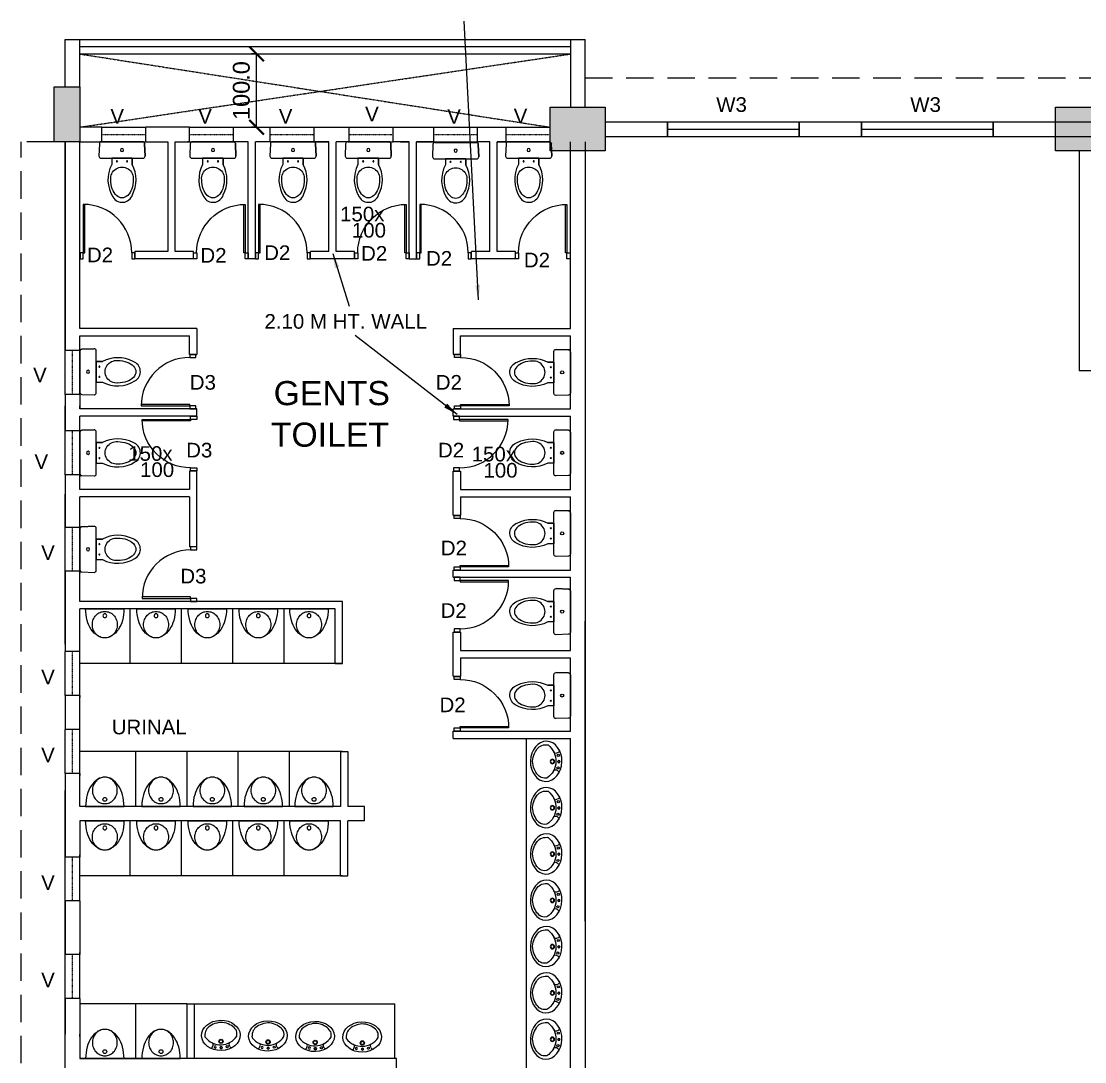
# Model space of a CAD drawing. Extents: x 53439 to 79867, y -144071 to -73305.
# Drawn here: x 63259 to 64711, y -111614 to -110192 of the extents above; entities that cross this region are included whole.
import ezdxf

# ---------------------------------------------------------------- set-up
doc = ezdxf.new("R2010")
doc.units = 0
doc.header["$LTSCALE"] = 0.1
doc.header["$MEASUREMENT"] = 0
doc.header["$PDMODE"] = 35
doc.header["$PDSIZE"] = -0.8
doc.linetypes.add('HIDDEN', pattern=[0.375, 0.25, -0.125])
doc.layers.get('0').update_dxf_attribs({"linetype": 'CONTINUOUS'})
doc.layers.get('DEFPOINTS').update_dxf_attribs({"linetype": 'CONTINUOUS'})
for name, color, linetype in [('COR_HA', 40, 'CONTINUOUS'), ('DOOR', 30, 'CONTINUOUS'), ('LAYER4', 130, 'CONTINUOUS'), ('SANI', 4, 'CONTINUOUS'), ('TEXT', 7, 'CONTINUOUS'), ('THIN_HA', 253, 'CONTINUOUS'), ('WALL', 6, 'CONTINUOUS'), ('WIN', 102, 'CONTINUOUS')]:
    doc.layers.add(name, color=color, linetype=linetype)
doc.styles.add('1MM', font='arial.ttf')
doc.styles.add('DIM', font='arial.ttf', dxfattribs={"width": 0.7, "height": 1})
doc.styles.add('DUTCH', font='arial.ttf')
doc.dimstyles.new('KRI', dxfattribs={"dimtxt": 23, "dimasz": 20, "dimexe": 7, "dimexo": 0, "dimgap": 9, "dimtad": 1, "dimdec": 1, "dimzin": 1, "dimtxsty": '1MM', "dimblk": 'ARCHTICK', "dimcen": 0.5, "dimclrd": 252, "dimclre": 252, "dimclrt": 7, "dimaunit": 1, "dimadec": 8, "dimazin": 3, "dimtfac": 1, "dimtdec": 1, "dimtmove": 0, "dimatfit": 3})

# ---------------------------------------------------------------- blocks, each defined once
blk = doc.blocks.new('WC1')
at = {"layer": 'DOOR'}
for p, q in [((-29.3, -7.5), (-29.8, -22.7)), ((24.3, -5), (-26.8, -5))]:
    blk.add_line(p, q, dxfattribs=at)
for points in [[(26.8, -7.5), (27.3, -22.7, -0.423393), (24.7, -25.4), (-27.3, -25.4, -0.423393), (-29.8, -22.7), (-29.3, -7.5, -0.405093), (-26.8, -5), (24.3, -5, -0.405093), (26.8, -7.5, -0.407682)], [(11.5, -25.4), (11.5, -33, -0.265683), (10, -73.3, -0.649464), (-14.1, -70.9, -0.243179), (-14, -33), (-14, -25.4), (11.5, -25.4)], [(12.6, -52, 1.119632), (-15.2, -52, 17.71796)]]:
    blk.add_lwpolyline(points, format="xyb", dxfattribs=at)
blk.add_lwpolyline([(-14, -25.4), (-14, -33)], dxfattribs=at)
for centre, radius in [((-1.3, -15.2), 1.91), ((-7.6, -29.2), 0.636), ((5.1, -29.2), 0.636)]:
    blk.add_circle(centre, radius, dxfattribs=at)
blk.add_arc((-26.8, -7.5), 2.54, 90, 178.2101, dxfattribs=at)
blk.add_ellipse((-1.3, -52), major_axis=(0, -22.4), ratio=0.622298, start_param=4.712389, end_param=7.853982, dxfattribs=at)
blk = doc.blocks.new('UR1P')
at = {"layer": 'SANI'}
for points in [[(-29.7, 0, 0.066402), (-27.3, -18, 0.078959), (-21, -32, 0.107161), (-10.6, -42.2, 0.141785), (0, -45.2, 0.141785), (10.6, -42.2, 0.107161), (21, -32, 0.078959), (27.3, -18, 0.066402), (29.7, 0)], [(0, -45.2, 0.104192), (7.3, -43.7, 0.100673), (13.6, -39.2, 0.096065), (17.8, -32.6, 0.093043), (19.3, -24.7, 0.093043), (17.8, -16.8, 0.096065), (13.6, -10.2, 0.100673), (7.3, -5.7, 0.104192), (0, -4.2, 0.104192), (-7.3, -5.7, 0.100673), (-13.6, -10.2, 0.096065), (-17.8, -16.8, 0.093043), (-19.3, -24.7, 0.093043), (-17.8, -32.6, 0.096065), (-13.6, -39.2, 0.100673), (-7.3, -43.7, 0.104192)]]:
    blk.add_lwpolyline(points, format="xyb", close=True, dxfattribs=at)
blk.add_circle((0, -10.8), 2.97, dxfattribs=at)
blk = doc.blocks.new('A$C764D24B9')
at = {"layer": 'DOOR'}
for points in [[(0.056, 0.111), (0.083, 0.111), (0.083, 1), (0.056, 1)], [(0, 0), (0.056, 0), (0.056, 0.111), (0, 0.111)], [(0.944, 0), (1, 0), (1, 0.111), (0.944, 0.111)]]:
    blk.add_lwpolyline(points, close=True, dxfattribs=at)
blk.add_arc((0.056, 0.111), 0.889, 0, 90, dxfattribs=at)
blk = doc.blocks.new('_ARCHTICK')
at = {"layer": 'WALL', "color": 0, "const_width": 0.15}
blk.add_lwpolyline([(-0.5, -0.5), (0.5, 0.5)], dxfattribs=at)
blk = doc.blocks.new('*D240')
at = {"layer": 'DEFPOINTS', "color": 0, "linetype": 'CONTINUOUS', "ltscale": 0.1}
for p in [(63579.9, -110236.9), (63579.9, -110236.9), (63579.9, -110336.9)]:
    blk.add_point(p, dxfattribs=at)
at = {"layer": 'THIN_HA', "color": 252, "linetype": 'CONTINUOUS', "ltscale": 0.1}
for p, q in [((63579.9, -110236.9), (63572.9, -110236.9)), ((63579.9, -110336.9), (63579.9, -110236.9)), ((63579.9, -110336.9), (63572.9, -110336.9))]:
    blk.add_line(p, q, dxfattribs=at)
at = {"layer": 'THIN_HA', "color": 252, "linetype": 'CONTINUOUS', "ltscale": 0.1, "xscale": 20, "yscale": 20, "zscale": 20}
for p, rotation in [((63579.9, -110236.9), 90), ((63579.9, -110336.9), 270)]:
    blk.add_blockref('_ARCHTICK', p, dxfattribs=dict(at, rotation=rotation))
at = {"layer": 'THIN_HA', "color": 7, "linetype": 'CONTINUOUS', "ltscale": 0.1, "insert": (63559.2, -110286.9), "char_height": 23, "attachment_point": 5, "rotation": 90, "style": '1MM'}
blk.add_mtext('100.0', dxfattribs=at)
blk = doc.blocks.new('YTTU')
at = {"layer": 'THIN_HA', "linetype": 'CONTINUOUS', "ltscale": 0.1}
blk.add_hatch(color=2, dxfattribs=at).paths.add_polyline_path([(-6879.58, -1156.369), (-6878.83, -1156.369), (-6878.83, -1156.969), (-6879.58, -1156.969)])
at = {"layer": 'THIN_HA', "color": 2, "linetype": 'CONTINUOUS', "ltscale": 0.1}
blk.add_lwpolyline([(-6879.58, -1156.369), (-6878.83, -1156.369), (-6878.83, -1156.969), (-6879.58, -1156.969)], close=True, dxfattribs=at)
blk = doc.blocks.new('HYTYH')
at = {"layer": 'THIN_HA', "linetype": 'CONTINUOUS', "ltscale": 0.1}
blk.add_hatch(color=2, dxfattribs=at).paths.add_polyline_path([(-6882.405, -1129.894), (-6882.055, -1129.894), (-6882.055, -1130.644), (-6882.405, -1130.644)])
at = {"layer": 'THIN_HA', "color": 2, "linetype": 'CONTINUOUS', "ltscale": 0.1}
blk.add_lwpolyline([(-6882.405, -1129.894), (-6882.055, -1129.894), (-6882.055, -1130.644), (-6882.405, -1130.644)], close=True, dxfattribs=at)
at = {"layer": 'THIN_HA', "color": 2, "linetype": 'CONTINUOUS'}
for p in [(3.95, 26.2), (10.85, 26.2)]:
    blk.add_blockref('YTTU', p, dxfattribs=at)
blk = doc.blocks.new('WB5')
at = {"layer": 'DOOR'}
for p, q in [((4.7, 11.3), (6.8, 10.5)), ((5.3, -11), (7.3, -10.1))]:
    blk.add_line(p, q, dxfattribs=at)
for points in [[(2.4, 0.1, 1), (5, 0.1, 1)], [(3.2, 7.9, 1), (5.9, 7.9, 1)], [(3.6, -7.7, -1), (6.3, -7.6, -1)]]:
    blk.add_lwpolyline(points, format="xyb", close=True, dxfattribs=at)
for centre, radius in [((3.7, 0.1), 1.32), ((11.8, 0.3), 2.73), ((11.8, 0.3), 2.19)]:
    blk.add_circle(centre, radius, dxfattribs=at)
for centre, radius, start, end in [((5.6, 13.6), 2.49, 151.6403, 249.4649), ((32.6, 0.8), 25.2, 127.6693, 236.45), ((18.2, 19.4), 1.66, 91.5976, 127.6693), ((7.7, 12.8), 2.49, 249.4649, 334.3015), ((6.3, -13.3), 2.49, 113.4041, 211.2287), ((8.3, -12.4), 2.49, 28.5675, 113.4041)]:
    blk.add_arc(centre, radius, start, end, dxfattribs=at)
blk.add_ellipse((19.5, 0.5), major_axis=(-0.6, 24.9), ratio=0.783308, dxfattribs=at)
blk.add_open_spline([(18.7, -20.2), (23.5, -20.6), (25, -20), (30.8, -16.4), (34.3, -10.8), (37.3, 2.3), (34.9, 9.5), (28.9, 18.7), (25, 21.3), (18.2, 21.1)], degree=3, knots=[3.262053, 3.262053, 3.262053, 3.262053, 3.577225, 3.577225, 4.479784, 4.479784, 5.382343, 5.382343, 6.141594, 6.141594, 6.141594, 6.141594], dxfattribs=at)

msp = doc.modelspace()

# ---------------------------------------------------------------- linework, layer by layer
at = {"layer": 'COR_HA', "linetype": 'CONTINUOUS', "ltscale": 0.1}
for p, q in [((64141.04, -110329.42), (64141.04, -110349.42)), ((64321.04, -110329.42), (64321.04, -110349.42)), ((64406.04, -110329.42), (64406.04, -110349.42)), ((64586.04, -110329.42), (64586.04, -110349.42))]:
    msp.add_line(p, q, dxfattribs=at)
at = {"layer": 'DOOR', "linetype": 'HIDDEN', "ltscale": 1500}
for p, q in [((64028.54, -110269.42), (71066.08, -110269.42)), ((63258.54, -111784.65), (63258.54, -110356.92)), ((63303.54, -110356.92), (63258.54, -110356.92))]:
    msp.add_line(p, q, dxfattribs=at)
at = {"layer": 'LAYER4', "linetype": 'CONTINUOUS', "ltscale": 0.1}
for p, q in [((63407.45, -111069.84, 0), (63407.45, -110994.84, 0)), ((63477.45, -111069.84, 0), (63477.45, -110994.84, 0)), ((63547.45, -111069.84, 0), (63547.45, -110994.84, 0)), ((63617.45, -111069.84, 0), (63617.45, -110994.84, 0)), ((63697.45, -111069.84), (63338.54, -111069.84, 0)), ((63948.64, -111816.92, 2.38), (63948.55, -111171.92, 0)), ((63697.45, -111189.84), (63338.54, -111189.84, 0)), ((63694.54, -111189.84), (63338.57, -111189.84, 0)), ((63414.54, -111189.84), (63414.54, -111264.84)), ((63484.54, -111189.84), (63484.54, -111264.84)), ((63554.54, -111189.84), (63554.54, -111264.84)), ((63624.54, -111189.84), (63624.54, -111264.84)), ((64028.54, -111421.92, 0), (64028.54, -111221.92, 0)), ((63694.55, -111284.84, 0), (63338.57, -111284.84)), ((63407.46, -111359.84, 0), (63407.46, -111284.84, 0)), ((63477.46, -111359.84, 0), (63477.46, -111284.84, 0)), ((63547.46, -111359.84, 0), (63547.46, -111284.84, 0)), ((63617.46, -111359.84, 0), (63617.46, -111284.84, 0)), ((63727.12, -111284.84, 0), (63704.55, -111284.84, 0)), ((63697.46, -111359.84), (63338.55, -111359.84, 0)), ((63484.55, -111534.42, 0), (63338.58, -111534.41)), ((63414.55, -111534.42, 0), (63414.55, -111609.42, 0)), ((63494.55, -111534.41, 12.15), (63768.55, -111534.42, 0)), ((63768.55, -111609.42, 0), (63768.55, -111534.42, 0)), ((63484.55, -111549.42, 9.72), (63484.55, -111609.42, 0))]:
    msp.add_line(p, q, dxfattribs=at)
at = {"layer": 'WALL', "linetype": 'CONTINUOUS', "ltscale": 0.1}
for p, q in [((63318.54, -110281.92), (63318.54, -110216.92)), ((63318.54, -110216.92), (63338.54, -110216.92)), ((63338.54, -110281.92), (63338.54, -110216.92)), ((64008.54, -110216.92), (64008.54, -110309.42)), ((64008.54, -110216.92), (64028.54, -110216.92)), ((64028.54, -110309.42), (64028.54, -110216.92)), ((64141.04, -110329.42), (64141.04, -110349.42)), ((64321.04, -110349.42), (64321.04, -110329.42)), ((64406.04, -110329.42), (64406.04, -110349.42)), ((64586.04, -110349.42), (64586.04, -110329.42)), ((63368.54, -110336.92), (63338.54, -110336.92)), ((63368.54, -110356.92), (63368.54, -110336.92)), ((63488.54, -110336.92), (63428.54, -110336.92)), ((63428.54, -110356.92), (63428.54, -110336.92)), ((63488.54, -110356.92), (63488.54, -110336.92)), ((63548.54, -110356.92), (63548.54, -110336.92)), ((63548.54, -110336.92), (63598.54, -110336.92)), ((63598.54, -110356.92), (63598.54, -110336.92)), ((63658.54, -110336.92), (63706.59, -110336.92)), ((63658.54, -110356.92), (63658.54, -110336.92)), ((63706.59, -110356.92), (63706.59, -110336.92)), ((63766.59, -110336.92), (63821.84, -110336.92)), ((63766.59, -110356.92), (63766.59, -110336.92)), ((63821.84, -110356.92), (63821.84, -110336.92)), ((63881.84, -110336.92), (63921.04, -110336.92)), ((63881.84, -110356.92), (63881.84, -110336.92)), ((63921.04, -110356.92), (63921.04, -110336.92)), ((63318.54, -110641.92), (63318.54, -110356.92)), ((63318.54, -110641.92), (63318.54, -110356.92)), ((63318.54, -110641.92), (63318.54, -110356.92)), ((63318.54, -110641.92), (63318.54, -110356.92)), ((63318.54, -110356.92), (63318.54, -110641.92)), ((63338.54, -110611.92), (63338.54, -110356.92)), ((63338.54, -110611.92), (63338.54, -110356.92)), ((63338.54, -110611.92), (63338.54, -110356.92)), ((63338.54, -110611.92), (63338.54, -110356.92)), ((63338.54, -110611.92), (63338.54, -110356.92)), ((63338.54, -110356.92), (63368.54, -110356.92)), ((63368.54, -110356.92), (63365.76, -110356.92)), ((63428.54, -110356.92), (63458.54, -110356.92)), ((63458.54, -110356.92), (63458.54, -110506.92)), ((63468.54, -110506.92), (63468.54, -110356.92)), ((63468.54, -110356.92), (63488.54, -110356.92)), ((63488.54, -110356.92), (63485.76, -110356.92)), ((63568.54, -110356.92), (63548.54, -110356.92)), ((63568.54, -110516.92), (63568.54, -110356.92)), ((63578.54, -110516.92), (63578.54, -110356.92)), ((63598.54, -110356.92), (63578.54, -110356.92)), ((63678.54, -110356.92), (63658.54, -110356.92)), ((63678.54, -110506.92), (63678.54, -110356.92)), ((63688.54, -110506.92), (63688.54, -110356.92)), ((63706.59, -110356.92), (63688.54, -110356.92)), ((63706.59, -110356.92), (63688.54, -110356.92)), ((63706.59, -110356.92), (63688.54, -110356.92)), ((63788.54, -110356.92), (63766.59, -110356.92)), ((63788.54, -110516.92), (63788.54, -110356.92)), ((63798.54, -110506.92), (63798.54, -110356.92)), ((63821.84, -110356.92), (63798.54, -110356.92)), ((63821.84, -110356.92), (63798.54, -110356.92)), ((63898.54, -110356.92), (63881.84, -110356.92)), ((63898.54, -110506.92), (63898.54, -110356.92)), ((63908.54, -110506.92), (63908.54, -110356.92)), ((63908.54, -110506.92), (63908.54, -110356.92)), ((63921.04, -110356.92), (63908.54, -110356.92)), ((63921.04, -110356.92), (63918.26, -110356.92)), ((64008.54, -110506.92, 0), (64008.54, -110356.92, 0)), ((64008.54, -110506.92, 0), (64008.54, -110356.92, 0)), ((64008.54, -110506.92, 0), (64008.54, -110356.92, 0)), ((64008.54, -110506.92), (64008.54, -110356.92)), ((64008.54, -110506.92), (64008.54, -110356.92)), ((64008.54, -110516.92), (64008.54, -110356.92)), ((64028.54, -110356.92, 0), (64028.54, -110796.92, 0)), ((64028.54, -110356.92), (64028.54, -110796.92)), ((64703.54, -110369.42, 0), (64703.54, -110669.42, 0)), ((63458.54, -110506.92), (63413.54, -110506.92)), ((63413.54, -110506.92), (63413.54, -110516.92)), ((63493.99, -110506.92), (63468.54, -110506.92)), ((63493.99, -110516.92), (63493.99, -110506.92)), ((63678.54, -110506.92), (63653.54, -110506.92)), ((63653.54, -110516.92), (63653.54, -110506.92)), ((63713.54, -110506.92), (63688.54, -110506.92)), ((63713.54, -110516.92), (63713.54, -110506.92)), ((63898.54, -110506.92), (63873.54, -110506.92)), ((63873.54, -110516.92), (63873.54, -110506.92)), ((63933.54, -110506.92), (63908.54, -110506.92)), ((63933.54, -110516.92), (63933.54, -110506.92)), ((63493.99, -110516.92), (63413.54, -110516.92)), ((63578.54, -110516.92), (63568.54, -110516.92)), ((63713.54, -110516.92), (63653.54, -110516.92)), ((63933.54, -110516.92), (63873.54, -110516.92)), ((64008.54, -110611.92, 0), (64008.54, -110516.92, 0)), ((64008.54, -110611.92), (64008.54, -110516.92)), ((64008.54, -110611.92, 0), (64008.54, -110569.42, 0)), ((64008.54, -110611.92), (64008.54, -110569.42)), ((63498.54, -110611.92, 0), (63338.54, -110611.92, 0)), ((63338.54, -110641.92), (63338.54, -110621.92)), ((63338.54, -110641.92), (63338.54, -110621.92)), ((63338.54, -110641.92), (63338.54, -110621.92)), ((63338.54, -110641.92), (63338.54, -110621.92)), ((63338.54, -110641.92), (63338.54, -110621.92)), ((63338.54, -110621.92), (63488.54, -110621.92)), ((63488.54, -110647.37, 0), (63488.54, -110621.92, 0)), ((63498.54, -110611.92, 0), (63498.54, -110647.37, 0)), ((63848.54, -110611.92), (64008.54, -110611.92, 0)), ((63848.54, -110611.92), (63848.54, -110646.92)), ((63858.54, -110621.92), (64008.54, -110621.92)), ((63858.54, -110646.92), (63858.54, -110621.92)), ((63888.54, -110611.92), (64008.54, -110611.92)), ((64008.54, -110721.92, 0), (64008.54, -110621.92, 0)), ((64008.54, -110721.92), (64008.54, -110621.92)), ((63338.54, -110641.92, 0), (63318.54, -110641.92, 0)), ((63488.54, -110647.37), (63498.54, -110647.37, 0)), ((63848.54, -110646.92, 0), (63858.54, -110646.92, 0)), ((64703.54, -110669.42), (64902.75, -110669.42)), ((63318.54, -110701.92), (63318.54, -110751.92)), ((63338.54, -110701.92, 0), (63318.54, -110701.92, 0)), ((63338.54, -110701.92, 0), (63338.54, -110720.21, 0)), ((63318.54, -110751.92), (63318.54, -110717.43)), ((63318.54, -110751.92), (63318.54, -110717.43)), ((63318.54, -110751.92), (63318.54, -110717.43)), ((63318.54, -110751.92), (63318.54, -110717.43)), ((63338.54, -110721.92), (63338.54, -110717.43)), ((63338.54, -110721.92), (63338.54, -110717.43)), ((63338.54, -110721.92), (63338.54, -110717.43)), ((63338.54, -110721.92), (63338.54, -110717.43)), ((63498.54, -110721.92), (63338.54, -110721.92)), ((63498.54, -110731.92, 0), (63498.54, -110721.92, 0)), ((63848.54, -110721.92, 0), (64008.54, -110721.92, 0)), ((63848.54, -110731.92), (63848.54, -110721.92)), ((63318.54, -110751.92, 0), (63318.54, -110731.92, 0)), ((63318.54, -110751.92, 0), (63318.54, -110731.92, 0)), ((63338.54, -110751.92, 0), (63338.54, -110731.92, 0)), ((63338.54, -110751.92, 0), (63338.54, -110731.92, 0)), ((63338.54, -110751.92), (63338.54, -110731.92)), ((63338.54, -110751.92), (63338.54, -110731.92)), ((63338.54, -110751.92), (63338.54, -110731.92)), ((63338.54, -110751.92), (63338.54, -110731.92)), ((63498.54, -110731.92, 0), (63338.54, -110731.92, 0)), ((63848.54, -110731.92), (64008.54, -110731.92)), ((64008.54, -110831.92, 0), (64008.54, -110731.92, 0)), ((64008.54, -110831.92), (64008.54, -110731.92)), ((63338.54, -110751.92, 0), (63318.54, -110751.92, 0)), ((64028.54, -110796.92, 0), (64028.54, -111816.92, 0)), ((64028.54, -110796.92, 0), (64028.54, -111816.92, 0)), ((63338.54, -110811.92, 0), (63338.54, -110814.7, 0)), ((63498.54, -110806.92, 0), (63488.54, -110806.92, 0)), ((63488.54, -110806.92, 0), (63488.54, -110831.92, 0)), ((63498.54, -110910.29, 0), (63498.54, -110806.92, 0)), ((63848.54, -110806.92), (63858.54, -110806.92)), ((63848.54, -110866.92), (63848.54, -110806.92)), ((63858.54, -110806.92), (63858.54, -110831.92)), ((63318.54, -110883.32, 0), (63318.54, -110838.28, 0)), ((63318.54, -110883.32, 0), (63318.54, -110838.28, 0)), ((63318.54, -110883.32), (63318.54, -110838.28)), ((63318.54, -110883.32), (63318.54, -110838.28)), ((63318.54, -110883.32), (63318.54, -110838.28)), ((63318.54, -110883.32), (63318.54, -110838.28)), ((63488.54, -110831.92), (63338.54, -110831.92)), ((63338.54, -110883.32, 0), (63338.54, -110841.92, 0)), ((63338.54, -110883.32, 0), (63338.54, -110841.92, 0)), ((63338.54, -110883.32), (63338.54, -110841.92)), ((63338.54, -110883.32), (63338.54, -110841.92)), ((63338.54, -110883.32), (63338.54, -110841.92)), ((63338.54, -110883.32), (63338.54, -110841.92)), ((63488.54, -110841.92, 0), (63338.54, -110841.92, 0)), ((63488.54, -110841.92, 0), (63488.54, -110910.29, 0)), ((63858.54, -110831.92, 0), (64008.54, -110831.92, 0)), ((63858.54, -110841.92), (64008.54, -110841.92)), ((63858.54, -110841.92), (63858.54, -110866.92)), ((64008.54, -110941.92, 0), (64008.54, -110841.92, 0)), ((64008.54, -110941.92), (64008.54, -110841.92)), ((63848.54, -110866.92), (63858.54, -110866.92)), ((63498.54, -110910.29), (63488.54, -110910.29)), ((63318.54, -111043.31, 0), (63318.54, -110943.32, 0)), ((63318.54, -111043.31), (63318.54, -110943.32)), ((63318.54, -111043.31), (63318.54, -110943.32)), ((63318.54, -111043.31), (63318.54, -110943.32)), ((63318.54, -111043.31), (63318.54, -110943.32)), ((63318.54, -111043.31), (63318.54, -110943.32)), ((63318.54, -111043.31), (63318.54, -110943.32)), ((63318.54, -110943.32), (63318.55, -111043.31)), ((63338.54, -110984.84, 0), (63338.54, -110943.32, 0)), ((63338.54, -110984.84, 0), (63338.54, -110943.32, 0)), ((63338.54, -110984.84), (63338.54, -110943.32)), ((63338.54, -110984.84), (63338.54, -110943.32)), ((63338.54, -110984.84), (63338.54, -110943.32)), ((63338.54, -110984.84), (63338.54, -110943.32)), ((63338.54, -110943.32, 0), (63338.54, -110946.09, 0)), ((63848.54, -110941.92), (64008.54, -110941.92)), ((63848.54, -110951.92), (64008.54, -110951.92)), ((64008.54, -111051.92, 0), (64008.54, -110951.92, 0)), ((64008.54, -111051.92), (64008.54, -110951.92)), ((63697.45, -110984.84), (63338.54, -110984.84)), ((63697.45, -111069.84, 0), (63697.45, -110984.84, 0)), ((63338.54, -111043.31, 0), (63338.54, -110994.84, 0)), ((63338.54, -111043.31, 0), (63338.54, -110994.84, 0)), ((63338.54, -111043.31), (63338.54, -110994.84)), ((63338.54, -111043.31), (63338.54, -110994.84)), ((63338.54, -111043.31), (63338.54, -110994.84)), ((63338.54, -111043.31), (63338.54, -110994.84)), ((63338.54, -111043.31), (63338.54, -110994.84)), ((63338.54, -111043.31), (63338.54, -110994.84)), ((63497.45, -110994.84, 0), (63338.54, -110994.84, 0)), ((63338.54, -111043.31), (63338.54, -110994.84)), ((63687.45, -111069.59, 0), (63687.45, -110994.84, 0)), ((63687.45, -111069.59, 0), (63687.45, -110994.84, 0)), ((64028.54, -111421.92, 0), (64028.54, -111011.92, 0)), ((64028.54, -111421.92, 0), (64028.54, -111011.92, 0)), ((63848.54, -111026.92), (63858.54, -111026.92)), ((63848.54, -111086.92), (63848.54, -111026.92)), ((63858.54, -111026.92), (63858.54, -111051.92)), ((63318.55, -111043.31), (63318.55, -111053.31)), ((63338.54, -111053.31, 0), (63338.54, -111043.31, 0)), ((63338.54, -111053.31, 0), (63338.54, -111050.54, 0)), ((63858.54, -111051.92), (64008.54, -111051.92)), ((63858.54, -111061.92), (64008.54, -111061.92)), ((63858.54, -111061.92), (63858.54, -111086.92)), ((64008.54, -111161.92, 0), (64008.54, -111061.92, 0)), ((64008.54, -111161.92), (64008.54, -111061.92)), ((63848.54, -111086.92), (63858.54, -111086.92)), ((63318.55, -111113.31), (63318.56, -111159.73)), ((63338.54, -111159.73, 0), (63338.54, -111113.31, 0)), ((63338.54, -111113.31, 0), (63338.54, -111116.09, 0)), ((63338.54, -111159.73, 0), (63338.54, -111156.95, 0)), ((63848.54, -111161.92), (64008.54, -111161.92)), ((63848.54, -111171.92), (63848.54, -111161.92)), ((63848.54, -111171.92), (64008.54, -111171.92)), ((64008.54, -111306.92, 0), (64008.54, -111171.92, 0)), ((64008.54, -111306.92, 0), (64008.54, -111171.92)), ((63694.54, -111189.84), (63694.54, -111264.84)), ((63694.54, -111189.84), (63704.54, -111189.84)), ((63704.54, -111189.84), (63704.54, -111264.84)), ((63318.56, -111219.73), (63318.57, -111334.07)), ((63338.54, -111264.84, 0), (63338.54, -111219.73, 0)), ((63338.54, -111219.73, 0), (63338.54, -111222.51, 0)), ((63318.54, -111334.07), (63318.54, -111243.31)), ((63694.54, -111264.84), (63338.54, -111264.84)), ((63619.54, -111264.84), (63338.54, -111264.84)), ((63694.54, -111264.84), (63632.45, -111264.84)), ((63694.54, -111264.84), (63639.54, -111264.84)), ((63727.12, -111264.84), (63704.54, -111264.84)), ((63727.12, -111264.84), (63704.54, -111264.84)), ((63727.12, -111284.84, 0), (63727.12, -111264.84, 0)), ((63338.57, -111284.84), (63338.54, -111334.07)), ((63694.55, -111284.84), (63338.57, -111284.84)), ((63422.45, -111284.84), (63338.57, -111284.84)), ((63632.45, -111284.84), (63422.45, -111284.84)), ((63694.55, -111359.83), (63694.55, -111284.83)), ((63704.55, -111359.83), (63704.55, -111284.83)), ((63727.12, -111284.84), (63704.55, -111284.84)), ((64008.54, -111609.42, 0), (64008.54, -111301.42, 0)), ((64008.54, -111804.42, 0), (64008.54, -111301.42, 0)), ((63338.54, -111334.07, 0), (63338.54, -111331.29, 0)), ((63694.55, -111359.83), (63704.55, -111359.83)), ((63318.54, -111467.22), (63318.54, -111394.07)), ((63318.57, -111394.07), (63318.58, -111467.22)), ((63338.57, -111394.07), (63338.54, -111467.22)), ((63338.54, -111394.07, 0), (63338.54, -111396.84, 0)), ((63338.54, -111467.22, 0), (63338.54, -111464.45, 0)), ((63318.54, -111576.23), (63318.54, -111527.22)), ((63318.58, -111527.22), (63318.59, -111576.23)), ((63338.54, -111527.22, 0), (63338.54, -111530, 0)), ((63338.57, -111527.22), (63338.57, -111576.23)), ((63484.55, -111534.42, 0), (63494.55, -111534.41, 12.15)), ((63484.55, -111534.42, 0), (63484.55, -111609.42, 0)), ((63484.55, -111534.42, 0), (63484.55, -111609.42, 0)), ((63494.55, -111534.41, 12.15), (63494.55, -111609.42, 0)), ((63318.54, -111851.92), (63318.54, -111576.23)), ((63338.57, -111576.23), (63338.55, -111609.42)), ((63423.54, -111609.42), (63338.54, -111609.42)), ((63338.55, -111609.42), (63423.54, -111609.42)), ((63771.04, -111609.42, 0), (63423.54, -111609.42)), ((63771.04, -111696.92, 0), (63771.04, -111609.42, 0))]:
    msp.add_line(p, q, dxfattribs=at)
for points in [[(64056.04, -110329.42), (64141.04, -110329.42)], [(64141.04, -110349.42), (64141.04, -110329.42)], [(64321.04, -110329.42), (64406.04, -110329.42)], [(64321.04, -110349.42), (64321.04, -110329.42)], [(64406.04, -110349.42), (64406.04, -110329.42)], [(64586.04, -110329.42), (64753.71, -110329.42)], [(64586.04, -110349.42), (64586.04, -110329.42)], [(63368.54, -110336.92), (63338.54, -110336.92)], [(63488.54, -110336.92), (63428.54, -110336.92)], [(63318.54, -110641.92), (63318.54, -110356.92)], [(63318.54, -110641.92), (63318.54, -110356.92)], [(63338.54, -110611.92), (63338.54, -110356.92)], [(63338.54, -110611.92), (63338.54, -110356.92)], [(63658.54, -110356.92), (63678.54, -110356.92)], [(63776.59, -110356.92), (63788.54, -110356.92)], [(63788.54, -110516.92), (63798.54, -110516.92), (63798.54, -110356.92)], [(63798.54, -110356.92), (63821.84, -110356.92)], [(63897.57, -110356.92), (63898.54, -110356.92)], [(63908.54, -110356.92), (63921.04, -110356.92)], [(64056.04, -110349.42), (64141.04, -110349.42)], [(64321.04, -110349.42), (64406.04, -110349.42)], [(64586.04, -110349.42), (64753.71, -110349.42)], [(63338.54, -110641.92), (63338.54, -110621.92)], [(63338.54, -110641.92), (63338.54, -110621.92)], [(63318.54, -110751.92), (63318.54, -110717.43)], [(63318.54, -110751.92), (63318.54, -110717.43)], [(63338.54, -110721.92), (63338.54, -110717.43)], [(63338.54, -110721.92), (63338.54, -110717.43)], [(63338.54, -110721.92), (63338.54, -110717.43)], [(63338.54, -110751.92), (63338.54, -110731.92)], [(63338.54, -110751.92), (63338.54, -110731.92)], [(63338.54, -110751.92), (63338.54, -110731.92)], [(63318.54, -110811.92), (63318.54, -110883.32), (63338.54, -110883.32), (63338.54, -110841.92)], [(63338.54, -110831.92), (63338.54, -110811.92), (63318.54, -110811.92)], [(63318.54, -110883.32), (63318.54, -110838.28)], [(63318.54, -110883.32), (63318.54, -110838.28)], [(63338.54, -110883.32), (63338.54, -110841.92)], [(63338.54, -110883.32), (63338.54, -110841.92)], [(63338.54, -110943.32), (63318.54, -110943.32)], [(63338.54, -110984.84), (63338.54, -110943.32)], [(63338.54, -110984.84), (63338.54, -110943.32)], [(63338.54, -110984.84), (63338.54, -110943.32)], [(63848.54, -110951.92), (63848.54, -110941.92)], [(63687.45, -110994.84), (63338.54, -110994.84)], [(63338.54, -111053.31), (63318.54, -111053.31)], [(63687.45, -111069.59), (63697.45, -111069.59)], [(63338.54, -111113.31), (63318.54, -111113.31)], [(63338.54, -111159.73), (63318.54, -111159.73)], [(63338.54, -111219.73), (63318.54, -111219.73)], [(63338.54, -111334.07), (63318.54, -111334.07)], [(63338.54, -111394.07), (63318.54, -111394.07)], [(63338.54, -111467.22), (63318.54, -111467.22)], [(63338.54, -111527.22), (63318.54, -111527.22)], [(63338.54, -111579.42), (63338.54, -111576.23)], [(63338.54, -111579.42), (63338.54, -111576.23)]]:
    msp.add_lwpolyline(points, dxfattribs=at)
at = {"layer": 'WIN', "color": 5}
for p, q in [((63318.54, -110216.92), (64028.54, -110216.92)), ((63338.54, -110226.64), (64008.54, -110226.64)), ((63338.54, -110236.92), (64008.54, -110236.92))]:
    msp.add_line(p, q, dxfattribs=at)
at = {"layer": 'WIN', "color": 5, "linetype": 'HIDDEN'}
for p, q in [((63338.54, -110336.92), (64008.54, -110236.92)), ((63338.54, -110236.92), (63981.04, -110336.92))]:
    msp.add_line(p, q, dxfattribs=at)
at = {"layer": 'WIN'}
for p, q in [((64141.04, -110329.42), (64321.04, -110329.42)), ((64406.04, -110329.42), (64586.04, -110329.42)), ((64141.04, -110339.42), (64321.04, -110339.42)), ((64406.04, -110339.42), (64586.04, -110339.42)), ((64141.04, -110349.42), (64321.04, -110349.42)), ((64406.04, -110349.42), (64586.04, -110349.42))]:
    msp.add_line(p, q, dxfattribs=at)
at = {"layer": 'WIN', "color": 5}
for points in [[(63368.54, -110336.92), (63428.54, -110336.92)], [(63488.54, -110336.92), (63548.54, -110336.92)], [(63598.54, -110336.92), (63658.54, -110336.92)], [(63706.59, -110336.92), (63766.59, -110336.92)], [(63706.59, -110336.92), (63766.59, -110336.92)], [(63706.59, -110336.92), (63766.59, -110336.92)], [(63821.84, -110336.92), (63881.84, -110336.92)], [(63921.04, -110336.92), (63981.04, -110336.92)], [(63368.54, -110356.92), (63428.54, -110356.92)], [(63488.54, -110356.92), (63548.54, -110356.92)], [(63598.54, -110356.92), (63658.54, -110356.92)], [(63706.59, -110356.92), (63766.59, -110356.92)], [(63706.59, -110356.92), (63766.59, -110356.92)], [(63706.59, -110356.92), (63766.59, -110356.92)], [(63821.84, -110356.92), (63881.84, -110356.92)], [(63921.04, -110356.92), (63981.04, -110356.92)], [(63318.54, -110701.92), (63318.54, -110641.92)], [(63338.54, -110701.92), (63338.54, -110641.92)], [(63318.54, -110811.92), (63318.54, -110751.92)], [(63338.54, -110811.92), (63338.54, -110751.92)], [(63318.54, -110943.32), (63318.54, -110883.32)], [(63338.54, -110943.32), (63338.54, -110883.32)], [(63318.54, -111113.31), (63318.54, -111053.31)], [(63338.54, -111113.31), (63338.54, -111053.31)], [(63318.54, -111219.73), (63318.54, -111159.73)], [(63338.54, -111219.73), (63338.54, -111159.73)], [(63318.54, -111394.07), (63318.54, -111334.07)], [(63338.54, -111394.07), (63338.54, -111334.07)], [(63318.54, -111527.22), (63318.54, -111467.22)], [(63338.54, -111527.22), (63338.54, -111467.22)]]:
    msp.add_lwpolyline(points, dxfattribs=at)
at = {"layer": 'WIN', "color": 5, "linetype": 'HIDDEN'}
for points in [[(63368.54, -110346.92), (63428.54, -110346.92)], [(63488.54, -110346.92), (63548.54, -110346.92)], [(63598.54, -110346.92), (63658.54, -110346.92)], [(63706.59, -110346.92), (63766.59, -110346.92)], [(63706.59, -110346.92), (63766.59, -110346.92)], [(63706.59, -110346.92), (63766.59, -110346.92)], [(63821.84, -110346.92), (63881.84, -110346.92)], [(63921.04, -110346.92), (63981.04, -110346.92)], [(63328.54, -110701.92), (63328.54, -110641.92)], [(63328.54, -110811.92), (63328.54, -110751.92)], [(63328.54, -110943.32), (63328.54, -110883.32)], [(63328.54, -111113.31), (63328.54, -111053.31)], [(63328.54, -111219.73), (63328.54, -111159.73)], [(63328.54, -111394.07), (63328.54, -111334.07)], [(63328.54, -111527.22), (63328.54, -111467.22)]]:
    msp.add_lwpolyline(points, dxfattribs=at)

# ---------------------------------------------------------------- block references
at = {"layer": 'LAYER4', "linetype": 'CONTINUOUS', "ltscale": 0.1}
for name, p, xscale, yscale, zscale in [('WC1', (63394.75, -110351.41), -1.102362204692326, 1.102362204706878, 1.102362204724409), ('WC1', (63518.9, -110351.41), -1.102362204692326, 1.102362204706878, 1.102362204724409), ('WC1', (63628.29, -110351.41), -1.102362204692326, 1.102362204706878, 1.102362204724409), ('WC1', (63731.14, -110351.41), -1.102362204692326, 1.102362204706878, 1.102362204724409), ('WC1', (63850.44, -110352.2), -1.102362204692326, 1.102362204706878, 1.102362204724409), ('WC1', (63950.22, -110351.41), -1.102362204692326, 1.102362204706878, 1.102362204724409), ('UR1P', (63372.64, -110994.84, 0), -0.8818897636956535, 0.881889763782965, 0.8818897637795275), ('UR1P', (63442.64, -110994.84, 0), -0.8818897636956535, 0.881889763782965, 0.8818897637795275), ('UR1P', (63512.64, -110994.84, 0), -0.8818897636956535, 0.881889763782965, 0.8818897637795275), ('UR1P', (63582.29, -110994.84), -0.8818897636956535, 0.881889763782965, 0.8818897637795275), ('UR1P', (63651.59, -110994.84, 0), -0.8818897636956535, 0.881889763782965, 0.8818897637795275), ('WB5', (63996.97, -111203.87), -1.102362208068371, 1.102362204808742, 1.102362204724407), ('WB5', (63996.97, -111267.12, 0), -1.102362208068371, 1.102362204808742, 1.102362204724407), ('UR1P', (63372.65, -111284.84, 0), -0.8818897642195225, 0.8818897637538612, 0.8818897637795331), ('UR1P', (63442.65, -111284.84, 0), -0.8818897642195225, 0.8818897637538612, 0.8818897637795331), ('UR1P', (63512.65, -111284.84, 0), -0.8818897642195225, 0.8818897637538612, 0.8818897637795331), ('UR1P', (63582.3, -111284.84), -0.8818897642195225, 0.8818897637538612, 0.8818897637795331), ('UR1P', (63651.6, -111284.84, 0), -0.8818897642195225, 0.8818897637538612, 0.8818897637795331), ('WB5', (63996.97, -111330.37, 0), -1.102362208068371, 1.102362204808742, 1.102362204724407), ('WB5', (63996.97, -111393.62, 0), -1.102362208068371, 1.102362204808742, 1.102362204724407), ('WB5', (63996.97, -111456.87, 0), -1.102362208068371, 1.102362204808742, 1.102362204724407), ('WB5', (63996.97, -111520.12, 0), -1.102362208068371, 1.102362204808742, 1.102362204724407), ('WB5', (63996.97, -111583.37, 0), -1.102362208068371, 1.102362204808742, 1.102362204724407)]:
    msp.add_blockref(name, p, dxfattribs=dict(at, xscale=xscale, yscale=yscale, zscale=zscale))
for name, p, xscale, yscale, zscale, rotation in [('WC1', (63333.03, -110672.5, 0), -1.102362204706878, 1.102362204706878, 1.102362204724409, 90), ('WC1', (64014.05, -110673.32), 1.102362204706878, 1.102362204706878, 1.102362204706878, 270), ('WC1', (63333.03, -110783.32), -1.102362204706878, 1.102362204706878, 1.102362204724409, 90), ('WC1', (64014.05, -110783.32), 1.102362204706878, 1.102362204706878, 1.102362204706878, 270), ('WC1', (64014.05, -110893.32), 1.102362204706878, 1.102362204706878, 1.102362204706878, 270), ('WC1', (63333.03, -110915.05, 0), -1.102362204706878, 1.102362204706878, 1.102362204724409, 90), ('WC1', (64014.05, -111000.25), 1.102362204706878, 1.102362204706878, 1.102362204706878, 270), ('WC1', (64014.05, -111114.88), 1.102362204706878, 1.102362204706878, 1.102362204706878, 270), ('UR1P', (63372.67, -111264.84, 0), 0.8818897636956535, 0.8818897636956535, 0.8818897636956535, 180), ('UR1P', (63449.46, -111264.84, 0), 0.8818897636956535, 0.8818897636956535, 0.8818897636956535, 180), ('UR1P', (63519.46, -111264.84, 0), 0.8818897636956535, 0.8818897636956535, 0.8818897636956535, 180), ('UR1P', (63589.12, -111264.84), 0.8818897636956535, 0.8818897636956535, 0.8818897636956535, 180), ('UR1P', (63658.42, -111264.84, 0), 0.8818897636956535, 0.8818897636956535, 0.8818897636956535, 180), ('WB5', (63531.66, -111598.42), 1.058708661497803, 1.058708661497803, 1.058708661497803, 90), ('WB5', (63595.99, -111599.13, 0), 1.058708661497803, 1.058708661497803, 1.058708661497803, 90), ('WB5', (63660.32, -111599.84, 0), 1.058708661497803, 1.058708661497803, 1.058708661497803, 90), ('WB5', (63724.65, -111600.54, 0), 1.058708661497803, 1.058708661497803, 1.058708661497803, 90), ('UR1P', (63372.68, -111609.41, 0), 0.8818897642195225, 0.8818897642195225, 0.8818897642195225, 180), ('UR1P', (63449.48, -111609.41, 0), 0.8818897642195225, 0.8818897642195225, 0.8818897642195225, 180)]:
    msp.add_blockref(name, p, dxfattribs=dict(at, xscale=xscale, yscale=yscale, zscale=zscale, rotation=rotation))
at = {"layer": 'THIN_HA', "color": 2, "linetype": 'CONTINUOUS', "xscale": 100, "yscale": 100, "zscale": 100}
msp.add_blockref('HYTYH', (751544.01, 2707.49), dxfattribs=at)
at = {"layer": 'WALL', "linetype": 'CONTINUOUS', "ltscale": 0.1}
for p, xscale, yscale, zscale in [((63338.99, -110516.92), 74.5481927721994, 74.5481927721994, 74.5481927721994), ((63568.54, -110516.92), -74.5481927721994, 74.54819277214119, 74.54819277212394), ((63578.54, -110516.92), 74.5481927721994, 74.5481927721994, 74.5481927721994), ((63788.54, -110516.92), -74.5481927721994, 74.54819277214119, 74.54819277212394), ((63798.54, -110516.92), 74.5481927721994, 74.5481927721994, 74.5481927721994), ((64008.09, -110516.92), -74.5481927721994, 74.54819277214119, 74.54819277212394)]:
    msp.add_blockref('A$C764D24B9', p, dxfattribs=dict(at, xscale=xscale, yscale=yscale, zscale=zscale))
at = {"layer": 'WALL', "linetype": 'CONTINUOUS', "ltscale": 0.1, "yscale": 74.54819277214119}
for p, xscale, zscale, rotation in [((63496.82, -110721.92), 74.54819277214119, 74.54819277214119, 90), ((63850.26, -110721.92), -74.54819277214119, 74.54819277212394, 270), ((63498.14, -110731.92, 0), -74.54819277214119, 74.54819277212394, 90), ((63848.94, -110731.92, 0), 74.54819277214119, 74.54819277214119, 270), ((63849.69, -110941.92), -74.54819277214119, 74.54819277212394, 270), ((63498.14, -110984.84), 74.54819277214119, 74.54819277214119, 90), ((63849.69, -110951.92), 74.54819277214119, 74.54819277214119, 270), ((63849.69, -111161.92), -74.54819277214119, 74.54819277212394, 270)]:
    msp.add_blockref('A$C764D24B9', p, dxfattribs=dict(at, xscale=xscale, zscale=zscale, rotation=rotation))

# ---------------------------------------------------------------- texts
at = {"style": 'DIM'}
for s, p in [('W3', (64207.75, -110316.02)), ('W3', (64472.75, -110316.02)), ('V', (63380.27, -110331.91)), ('V', (63500.27, -110331.91)), ('V', (63610.27, -110331.91)), ('V', (63728.19, -110329.09)), ('V', (63840.3, -110332.34)), ('V', (63931.15, -110331.54)), ('150x', (63693.97, -110465.6)), ('100', (63710.09, -110487.69)), ('D2', (63348.24, -110521.48)), ('D2', (63503.19, -110522.01)), ('D2', (63590.29, -110518.4)), ('D2', (63722.65, -110519.33)), ('D2', (63811.37, -110526.15)), ('D2', (63945.04, -110528.42)), ('2.10 M HT. WALL', (63590.68, -110612.26)), ('V', (63274.72, -110685.42)), ('D3', (63488.7, -110695.54)), ('D2', (63824.7, -110695.54)), ('D3', (63483.75, -110788.14)), ('D2', (63827.75, -110788.14)), ('V', (63276.6, -110803.96, 0)), ('150x', (63404.62, -110792.74)), ('150x', (63873.69, -110793.59)), ('100', (63420.75, -110814.83)), ('100', (63889.82, -110815.67)), ('V', (63285.72, -110928.17)), ('D2', (63831.55, -110921.86)), ('D3', (63475.76, -110960.24)), ('D2', (63831.28, -111007.27)), ('V', (63285.72, -111098.17)), ('D2', (63829.81, -111136.16)), ('URINAL', (63382.13, -111166.42, 0)), ('V', (63285.72, -111204.58)), ('V', (63285.72, -111378.92)), ('V', (63285.72, -111512.08))]:
    msp.add_text(s, height=20, dxfattribs=at).set_placement(p)
at = {"layer": 'TEXT', "style": 'DUTCH'}
for s, p in [('GENTS', (63603.26, -110716.74)), ('TOILET', (63599.42, -110773.49))]:
    msp.add_text(s, height=33, dxfattribs=at).set_placement(p)

# ---------------------------------------------------------------- dimensions: what is measured, and where the dimension line sits
at = {"layer": 'THIN_HA', "color": 1, "linetype": 'CONTINUOUS', "ltscale": 0.1}
dim = msp.add_aligned_dim(p1=(63579.92, -110336.92), p2=(63579.92, -110236.92), distance=0, dimstyle='KRI', dxfattribs=at)
dim.commit()
dim.dimension.update_dxf_attribs({"geometry": '*D240', "text_midpoint": (63559.17, -110286.92)})

# ---------------------------------------------------------------- leaders
at = {"layer": 'THIN_HA', "color": 2, "linetype": 'CONTINUOUS', "ltscale": 0.1}
msp.add_leader([(63882.85, -110572.75), (63863.46, -110192.2)], dimstyle='KRI', dxfattribs=at)
at = {"layer": 'WIN', "linetype": 'CONTINUOUS', "ltscale": 0.1}
for points in [[(63684, -110509.42), (63706.46, -110581.51)], [(63854, -110729.42), (63714.37, -110621.6)]]:
    msp.add_leader(points, dimstyle='KRI', override={"dimgap": 9, "dimtad": 0}, dxfattribs=at)

doc.saveas('drawing.dxf')
